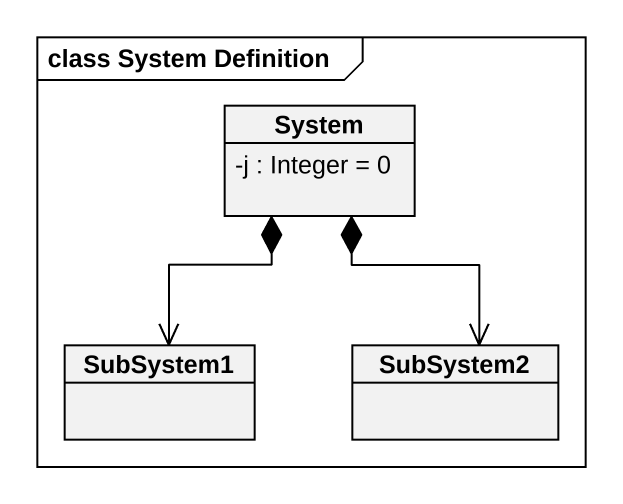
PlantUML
@startuml
mainframe class System Definition
hide circle
hide empty members
skinparam classAttributeIconSize 0
class System {
  -j : Integer = 0
}
class SubSystem1
class SubSystem2
System *--> SubSystem1
System *--> SubSystem2
@enduml
